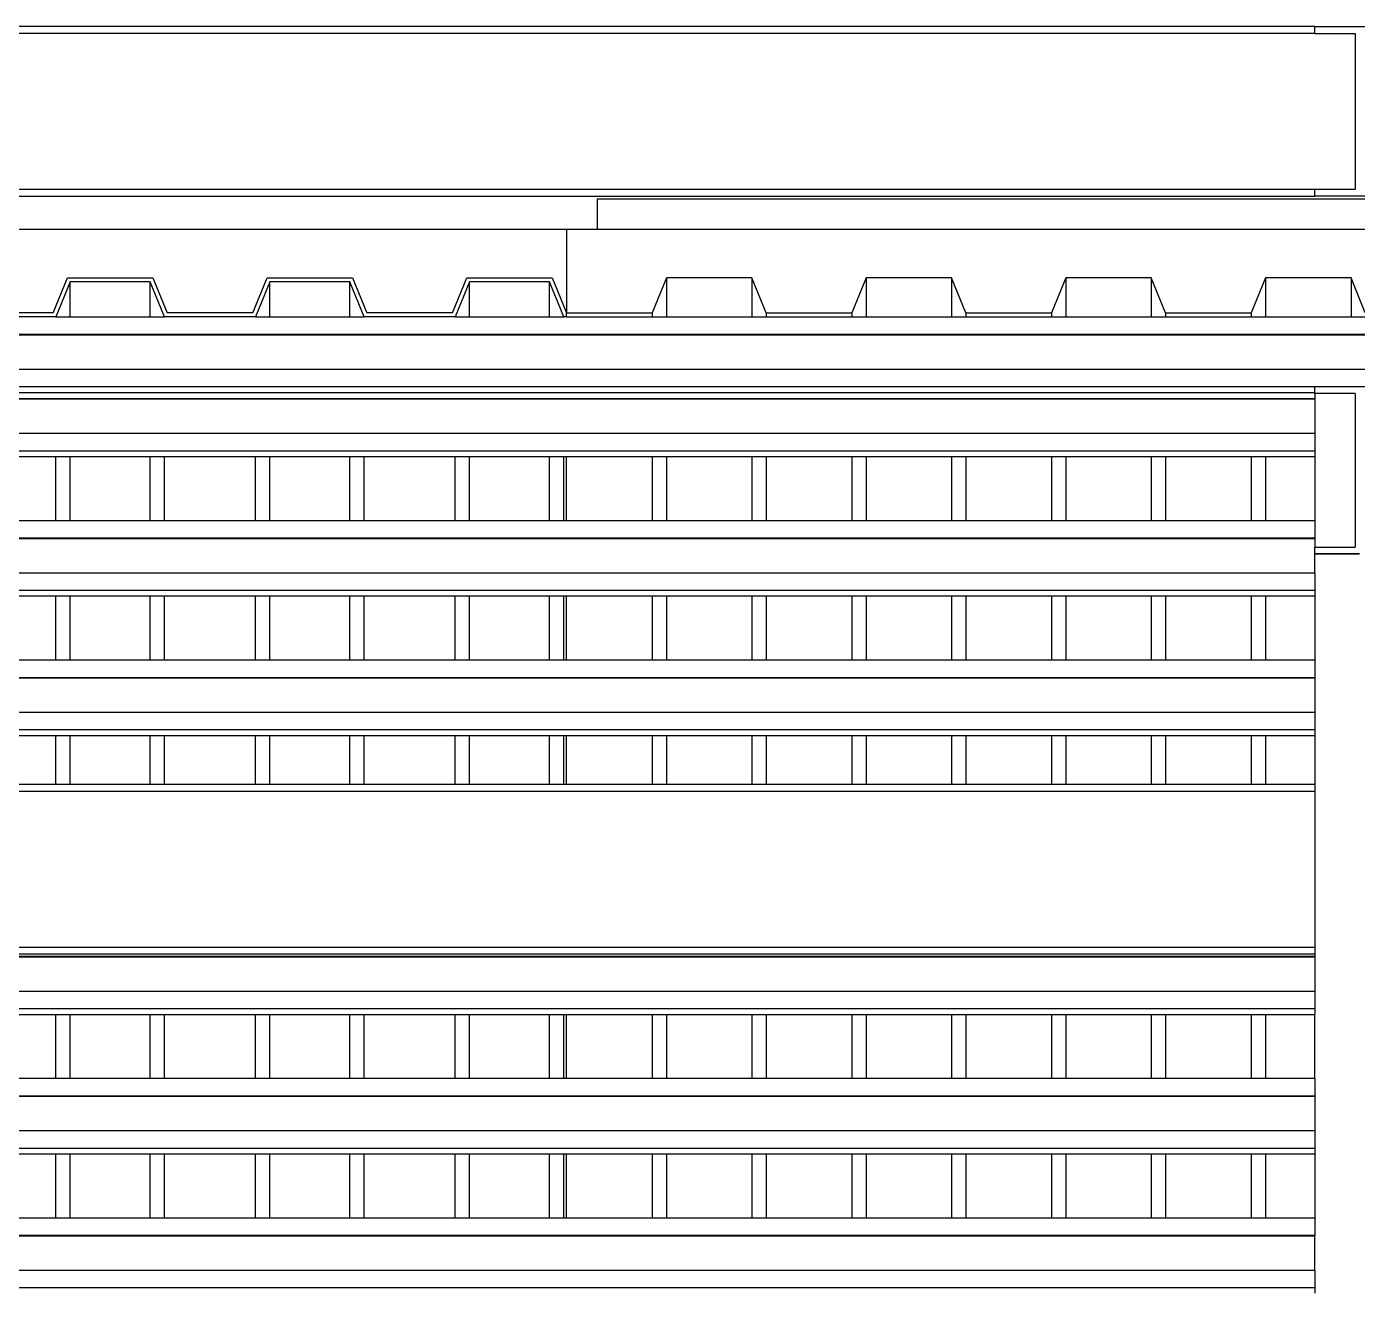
# Model space of a CAD drawing. Extents: x -92 to 92, y -11 to 21.
# Drawn here: x -60.341 to -58.459, y 16.211 to 17.998 of the extents above; entities that cross this region are included whole.
import ezdxf

# ---------------------------------------------------------------- set-up
doc = ezdxf.new("R2010")
doc.units = 0
doc.layers.get('0').update_dxf_attribs({"linetype": 'CONTINUOUS'})

msp = doc.modelspace()

# ---------------------------------------------------------------- linework, layer by layer
for p, q in [((-58.5187, 17.9984), (-62.1487, 17.9984)), ((-58.5187, 17.9886), (-58.5187, 17.9984)), ((-58.5187, 17.9984), (-58.3987, 17.9984)), ((-58.5187, 17.9886), (-62.1487, 17.9886)), ((-58.5187, 17.9886), (-58.4618, 17.9886)), ((-58.4618, 17.9886), (-58.4618, 17.7682)), ((-58.5187, 17.7682), (-62.0587, 17.7682)), ((-62.0587, 17.7584), (-58.5187, 17.7584)), ((-58.3837, 17.7541), (-59.5337, 17.7541)), ((-59.5337, 17.7541), (-59.5337, 17.7119)), ((-58.5187, 17.7584), (-58.5187, 17.7682)), ((-58.4618, 17.7682), (-58.5187, 17.7682)), ((-58.3987, 17.7584), (-58.5187, 17.7584)), ((-61.5337, 17.7119), (-59.5772, 17.7119)), ((-59.5772, 17.7119), (-59.5772, 17.5935)), ((-59.5772, 17.7119), (-59.5337, 17.7119)), ((-59.5772, 17.7119), (-59.5772, 17.5935)), ((-59.5337, 17.7119), (-58.3837, 17.7119)), ((-60.3034, 17.5935), (-60.2833, 17.6428)), ((-60.2794, 17.6372), (-60.2995, 17.5879)), ((-60.2833, 17.6428), (-60.1622, 17.6428)), ((-60.2794, 17.5879), (-60.2794, 17.6372)), ((-60.1661, 17.6372), (-60.2794, 17.6372)), ((-60.1661, 17.5879), (-60.1661, 17.6372)), ((-60.146, 17.5879), (-60.1661, 17.6372)), ((-60.1622, 17.6428), (-60.1421, 17.5935)), ((-60.021, 17.5935), (-60.0008, 17.6428)), ((-59.9969, 17.6372), (-60.0171, 17.5879)), ((-60.0008, 17.6428), (-59.8798, 17.6428)), ((-59.9969, 17.5879), (-59.9969, 17.6372)), ((-59.8837, 17.6372), (-59.9969, 17.6372)), ((-59.8837, 17.5879), (-59.8837, 17.6372)), ((-59.8635, 17.5879), (-59.8837, 17.6372)), ((-59.8798, 17.6428), (-59.8596, 17.5935)), ((-59.7386, 17.5935), (-59.7184, 17.6428)), ((-59.7145, 17.6372), (-59.7347, 17.5879)), ((-59.7184, 17.6428), (-59.5974, 17.6428)), ((-59.7145, 17.5879), (-59.7145, 17.6372)), ((-59.6013, 17.6372), (-59.7145, 17.6372)), ((-59.6013, 17.5879), (-59.6013, 17.6372)), ((-59.5811, 17.5879), (-59.6013, 17.6372)), ((-59.5974, 17.6428), (-59.5772, 17.5935)), ((-59.436, 17.6428), (-59.4562, 17.5935)), ((-59.436, 17.6428), (-59.436, 17.5879)), ((-59.315, 17.6428), (-59.436, 17.6428)), ((-59.315, 17.6428), (-59.315, 17.5879)), ((-59.2948, 17.5935), (-59.315, 17.6428)), ((-59.1536, 17.6428), (-59.1738, 17.5935)), ((-59.1536, 17.6428), (-59.1536, 17.5879)), ((-59.0326, 17.6428), (-59.1536, 17.6428)), ((-59.0326, 17.6428), (-59.0326, 17.5879)), ((-59.0124, 17.5935), (-59.0326, 17.6428)), ((-58.8712, 17.6428), (-58.8914, 17.5935)), ((-58.8712, 17.6428), (-58.8712, 17.5879)), ((-58.7502, 17.6428), (-58.8712, 17.6428)), ((-58.7502, 17.6428), (-58.7502, 17.5879)), ((-58.73, 17.5935), (-58.7502, 17.6428)), ((-58.5888, 17.6428), (-58.6089, 17.5935)), ((-58.5888, 17.6428), (-58.5888, 17.5879)), ((-58.4677, 17.6428), (-58.5888, 17.6428)), ((-58.4677, 17.6428), (-58.4677, 17.5879)), ((-58.4476, 17.5935), (-58.4677, 17.6428)), ((-60.2995, 17.5879), (-60.4284, 17.5879)), ((-60.3034, 17.5935), (-60.4245, 17.5935)), ((-60.2995, 17.5879), (-60.2794, 17.5879)), ((-60.2794, 17.5879), (-60.1661, 17.5879)), ((-60.1661, 17.5879), (-60.146, 17.5879)), ((-60.0171, 17.5879), (-60.146, 17.5879)), ((-60.021, 17.5935), (-60.1421, 17.5935)), ((-60.0171, 17.5879), (-59.9969, 17.5879)), ((-59.9969, 17.5879), (-59.8837, 17.5879)), ((-59.8837, 17.5879), (-59.8635, 17.5879)), ((-59.7347, 17.5879), (-59.8635, 17.5879)), ((-59.7386, 17.5935), (-59.8596, 17.5935)), ((-59.7347, 17.5879), (-59.7145, 17.5879)), ((-59.7145, 17.5879), (-59.6013, 17.5879)), ((-59.6013, 17.5879), (-59.5811, 17.5879)), ((-59.5772, 17.5879), (-59.5811, 17.5879)), ((-59.5772, 17.5879), (-59.5772, 17.5935)), ((-59.5772, 17.5935), (-59.4562, 17.5935)), ((-59.5772, 17.5879), (-59.4562, 17.5879)), ((-59.4562, 17.5935), (-59.4562, 17.5879)), ((-59.4562, 17.5879), (-59.436, 17.5879)), ((-59.436, 17.5879), (-59.315, 17.5879)), ((-59.315, 17.5879), (-59.2948, 17.5879)), ((-59.2948, 17.5935), (-59.2948, 17.5879)), ((-59.2948, 17.5935), (-59.1738, 17.5935)), ((-59.2948, 17.5879), (-59.1738, 17.5879)), ((-59.1738, 17.5935), (-59.1738, 17.5879)), ((-59.1738, 17.5879), (-59.1536, 17.5879)), ((-59.1536, 17.5879), (-59.0326, 17.5879)), ((-59.0326, 17.5879), (-59.0124, 17.5879)), ((-59.0124, 17.5935), (-59.0124, 17.5879)), ((-59.0124, 17.5935), (-58.8914, 17.5935)), ((-59.0124, 17.5879), (-58.8914, 17.5879)), ((-58.8914, 17.5935), (-58.8914, 17.5879)), ((-58.8914, 17.5879), (-58.8712, 17.5879)), ((-58.8712, 17.5879), (-58.7502, 17.5879)), ((-58.7502, 17.5879), (-58.73, 17.5879)), ((-58.73, 17.5935), (-58.73, 17.5879)), ((-58.73, 17.5935), (-58.6089, 17.5935)), ((-58.73, 17.5879), (-58.6089, 17.5879)), ((-58.6089, 17.5935), (-58.6089, 17.5879)), ((-58.6089, 17.5879), (-58.5888, 17.5879)), ((-58.5888, 17.5879), (-58.4677, 17.5879)), ((-58.4677, 17.5879), (-58.4476, 17.5879)), ((-64.9532, 17.5632), (-47.2687, 17.5632)), ((-64.9532, 17.5624), (-47.2687, 17.5624)), ((-64.9532, 17.5139), (-47.2687, 17.5139)), ((-62.1487, 17.4892), (-58.5187, 17.4892)), ((-58.5187, 17.4892), (-58.3987, 17.4892)), ((-58.5187, 17.481), (-58.5187, 17.4892)), ((-62.1487, 17.481), (-58.5187, 17.481)), ((-62.1487, 17.4725), (-58.5187, 17.4725)), ((-62.1487, 17.4717), (-58.5187, 17.4717)), ((-58.5187, 17.4796), (-58.5187, 17.481)), ((-58.4618, 17.4796), (-58.5187, 17.4796)), ((-58.5187, 17.4796), (-58.5187, 17.4725)), ((-58.5187, 17.4725), (-58.5187, 17.4717)), ((-58.5187, 17.4717), (-58.5187, 17.4232)), ((-58.4618, 17.4796), (-58.4618, 17.2622)), ((-62.1487, 17.4232), (-58.5187, 17.4232)), ((-58.5187, 17.4232), (-58.5187, 17.3985)), ((-62.1487, 17.3985), (-58.5187, 17.3985)), ((-58.5187, 17.3985), (-58.5187, 17.3903)), ((-60.4284, 17.3903), (-60.2995, 17.3903)), ((-60.2995, 17.2999), (-60.2995, 17.3903)), ((-60.2995, 17.3903), (-60.2794, 17.3903)), ((-60.2794, 17.2999), (-60.2794, 17.3903)), ((-60.2794, 17.3903), (-60.1661, 17.3903)), ((-60.1661, 17.2999), (-60.1661, 17.3903)), ((-60.1661, 17.3903), (-60.146, 17.3903)), ((-60.146, 17.2999), (-60.146, 17.3903)), ((-60.146, 17.3903), (-60.0171, 17.3903)), ((-60.0171, 17.2999), (-60.0171, 17.3903)), ((-60.0171, 17.3903), (-59.9969, 17.3903)), ((-59.9969, 17.2999), (-59.9969, 17.3903)), ((-59.9969, 17.3903), (-59.8837, 17.3903)), ((-59.8837, 17.2999), (-59.8837, 17.3903)), ((-59.8837, 17.3903), (-59.8635, 17.3903)), ((-59.8635, 17.2999), (-59.8635, 17.3903)), ((-59.8635, 17.3903), (-59.7347, 17.3903)), ((-59.7347, 17.2999), (-59.7347, 17.3903)), ((-59.7347, 17.3903), (-59.7145, 17.3903)), ((-59.7145, 17.2999), (-59.7145, 17.3903)), ((-59.7145, 17.3903), (-59.6013, 17.3903)), ((-59.6013, 17.2999), (-59.6013, 17.3903)), ((-59.6013, 17.3903), (-59.5811, 17.3903)), ((-59.5811, 17.2999), (-59.5811, 17.3903)), ((-59.5811, 17.3903), (-59.5772, 17.3903)), ((-59.5772, 17.2999), (-59.5772, 17.3903)), ((-59.5772, 17.3903), (-59.4562, 17.3903)), ((-59.4562, 17.3903), (-59.4562, 17.2999)), ((-59.4562, 17.3903), (-59.436, 17.3903)), ((-59.436, 17.3903), (-59.436, 17.2999)), ((-59.436, 17.3903), (-59.315, 17.3903)), ((-59.315, 17.3903), (-59.315, 17.2999)), ((-59.315, 17.3903), (-59.2948, 17.3903)), ((-59.2948, 17.3903), (-59.2948, 17.2999)), ((-59.2948, 17.3903), (-59.1738, 17.3903)), ((-59.1738, 17.3903), (-59.1738, 17.2999)), ((-59.1738, 17.3903), (-59.1536, 17.3903)), ((-59.1536, 17.3903), (-59.1536, 17.2999)), ((-59.1536, 17.3903), (-59.0326, 17.3903)), ((-59.0326, 17.3903), (-59.0326, 17.2999)), ((-59.0326, 17.3903), (-59.0124, 17.3903)), ((-59.0124, 17.3903), (-59.0124, 17.2999)), ((-59.0124, 17.3903), (-58.8914, 17.3903)), ((-58.8914, 17.3903), (-58.8914, 17.2999)), ((-58.8914, 17.3903), (-58.8712, 17.3903)), ((-58.8712, 17.3903), (-58.8712, 17.2999)), ((-58.8712, 17.3903), (-58.7502, 17.3903)), ((-58.7502, 17.3903), (-58.7502, 17.2999)), ((-58.7502, 17.3903), (-58.73, 17.3903)), ((-58.73, 17.3903), (-58.73, 17.2999)), ((-58.73, 17.3903), (-58.6089, 17.3903)), ((-58.6089, 17.3903), (-58.6089, 17.2999)), ((-58.6089, 17.3903), (-58.5888, 17.3903)), ((-58.5888, 17.3903), (-58.5888, 17.2999)), ((-58.5888, 17.3903), (-58.5187, 17.3903)), ((-58.5187, 17.3903), (-58.5187, 17.2999)), ((-60.4284, 17.2999), (-60.2995, 17.2999)), ((-60.2995, 17.2999), (-60.2794, 17.2999)), ((-60.2794, 17.2999), (-60.1661, 17.2999)), ((-60.1661, 17.2999), (-60.146, 17.2999)), ((-60.146, 17.2999), (-60.0171, 17.2999)), ((-60.0171, 17.2999), (-59.9969, 17.2999)), ((-59.9969, 17.2999), (-59.8837, 17.2999)), ((-59.8837, 17.2999), (-59.8635, 17.2999)), ((-59.8635, 17.2999), (-59.7347, 17.2999)), ((-59.7347, 17.2999), (-59.7145, 17.2999)), ((-59.7145, 17.2999), (-59.6013, 17.2999)), ((-59.6013, 17.2999), (-59.5811, 17.2999)), ((-59.5811, 17.2999), (-59.5772, 17.2999)), ((-59.5772, 17.2999), (-59.4562, 17.2999)), ((-59.4562, 17.2999), (-59.436, 17.2999)), ((-59.436, 17.2999), (-59.315, 17.2999)), ((-59.315, 17.2999), (-59.2948, 17.2999)), ((-59.2948, 17.2999), (-59.1738, 17.2999)), ((-59.1738, 17.2999), (-59.1536, 17.2999)), ((-59.1536, 17.2999), (-59.0326, 17.2999)), ((-59.0326, 17.2999), (-59.0124, 17.2999)), ((-59.0124, 17.2999), (-58.8914, 17.2999)), ((-58.8914, 17.2999), (-58.8712, 17.2999)), ((-58.8712, 17.2999), (-58.7502, 17.2999)), ((-58.7502, 17.2999), (-58.73, 17.2999)), ((-58.73, 17.2999), (-58.6089, 17.2999)), ((-58.6089, 17.2999), (-58.5888, 17.2999)), ((-58.5888, 17.2999), (-58.5187, 17.2999)), ((-58.5187, 17.2999), (-58.5187, 17.2752)), ((-62.1487, 17.2752), (-58.5187, 17.2752)), ((-62.1487, 17.2744), (-58.5187, 17.2744)), ((-58.5187, 17.2752), (-58.5187, 17.2744)), ((-58.5187, 17.2744), (-58.5187, 17.2622)), ((-58.5187, 17.2525), (-58.5187, 17.2622)), ((-58.5187, 17.2622), (-58.4618, 17.2622)), ((-58.4618, 17.2525), (-58.5187, 17.2525)), ((-58.5187, 17.2525), (-58.5187, 17.2522)), ((-58.4618, 17.2522), (-58.5187, 17.2522)), ((-58.5187, 17.2259), (-58.5187, 17.2522)), ((-58.4618, 17.2525), (-58.4618, 17.2522)), ((-58.4556, 17.2525), (-58.4618, 17.2525)), ((-58.4556, 17.2522), (-58.4618, 17.2522)), ((-62.1487, 17.2259), (-58.5187, 17.2259)), ((-58.5187, 17.2259), (-58.5187, 17.2012)), ((-62.1487, 17.2012), (-58.5187, 17.2012)), ((-60.4284, 17.193), (-60.2995, 17.193)), ((-60.2995, 17.1026), (-60.2995, 17.193)), ((-60.2995, 17.193), (-60.2794, 17.193)), ((-60.2794, 17.1026), (-60.2794, 17.193)), ((-60.2794, 17.193), (-60.1661, 17.193)), ((-60.1661, 17.1026), (-60.1661, 17.193)), ((-60.1661, 17.193), (-60.146, 17.193)), ((-60.146, 17.1026), (-60.146, 17.193)), ((-60.146, 17.193), (-60.0171, 17.193)), ((-60.0171, 17.1026), (-60.0171, 17.193)), ((-60.0171, 17.193), (-59.9969, 17.193)), ((-59.9969, 17.1026), (-59.9969, 17.193)), ((-59.9969, 17.193), (-59.8837, 17.193)), ((-59.8837, 17.1026), (-59.8837, 17.193)), ((-59.8837, 17.193), (-59.8635, 17.193)), ((-59.8635, 17.1026), (-59.8635, 17.193)), ((-59.8635, 17.193), (-59.7347, 17.193)), ((-59.7347, 17.1026), (-59.7347, 17.193)), ((-59.7347, 17.193), (-59.7145, 17.193)), ((-59.7145, 17.1026), (-59.7145, 17.193)), ((-59.7145, 17.193), (-59.6013, 17.193)), ((-59.6013, 17.1026), (-59.6013, 17.193)), ((-59.6013, 17.193), (-59.5811, 17.193)), ((-59.5811, 17.1026), (-59.5811, 17.193)), ((-59.5811, 17.193), (-59.5772, 17.193)), ((-59.5772, 17.1026), (-59.5772, 17.193)), ((-59.5772, 17.193), (-59.4562, 17.193)), ((-59.4562, 17.193), (-59.4562, 17.1026)), ((-59.4562, 17.193), (-59.436, 17.193)), ((-59.436, 17.193), (-59.436, 17.1026)), ((-59.436, 17.193), (-59.315, 17.193)), ((-59.315, 17.193), (-59.315, 17.1026)), ((-59.315, 17.193), (-59.2948, 17.193)), ((-59.2948, 17.193), (-59.2948, 17.1026)), ((-59.2948, 17.193), (-59.1738, 17.193)), ((-59.1738, 17.193), (-59.1738, 17.1026)), ((-59.1738, 17.193), (-59.1536, 17.193)), ((-59.1536, 17.193), (-59.1536, 17.1026)), ((-59.1536, 17.193), (-59.0326, 17.193)), ((-59.0326, 17.193), (-59.0326, 17.1026)), ((-59.0326, 17.193), (-59.0124, 17.193)), ((-59.0124, 17.193), (-59.0124, 17.1026)), ((-59.0124, 17.193), (-58.8914, 17.193)), ((-58.8914, 17.193), (-58.8914, 17.1026)), ((-58.8914, 17.193), (-58.8712, 17.193)), ((-58.8712, 17.193), (-58.8712, 17.1026)), ((-58.8712, 17.193), (-58.7502, 17.193)), ((-58.7502, 17.193), (-58.7502, 17.1026)), ((-58.7502, 17.193), (-58.73, 17.193)), ((-58.73, 17.193), (-58.73, 17.1026)), ((-58.73, 17.193), (-58.6089, 17.193)), ((-58.6089, 17.193), (-58.6089, 17.1026)), ((-58.6089, 17.193), (-58.5888, 17.193)), ((-58.5888, 17.193), (-58.5888, 17.1026)), ((-58.5888, 17.193), (-58.5187, 17.193)), ((-58.5187, 17.2012), (-58.5187, 17.193)), ((-58.5187, 17.193), (-58.5187, 17.1026)), ((-60.4284, 17.1026), (-60.2995, 17.1026)), ((-60.2995, 17.1026), (-60.2794, 17.1026)), ((-60.2794, 17.1026), (-60.1661, 17.1026)), ((-60.1661, 17.1026), (-60.146, 17.1026)), ((-60.146, 17.1026), (-60.0171, 17.1026)), ((-60.0171, 17.1026), (-59.9969, 17.1026)), ((-59.9969, 17.1026), (-59.8837, 17.1026)), ((-59.8837, 17.1026), (-59.8635, 17.1026)), ((-59.8635, 17.1026), (-59.7347, 17.1026)), ((-59.7347, 17.1026), (-59.7145, 17.1026)), ((-59.7145, 17.1026), (-59.6013, 17.1026)), ((-59.6013, 17.1026), (-59.5811, 17.1026)), ((-59.5811, 17.1026), (-59.5772, 17.1026)), ((-59.5772, 17.1026), (-59.4562, 17.1026)), ((-59.4562, 17.1026), (-59.436, 17.1026)), ((-59.436, 17.1026), (-59.315, 17.1026)), ((-59.315, 17.1026), (-59.2948, 17.1026)), ((-59.2948, 17.1026), (-59.1738, 17.1026)), ((-59.1738, 17.1026), (-59.1536, 17.1026)), ((-59.1536, 17.1026), (-59.0326, 17.1026)), ((-59.0326, 17.1026), (-59.0124, 17.1026)), ((-59.0124, 17.1026), (-58.8914, 17.1026)), ((-58.8914, 17.1026), (-58.8712, 17.1026)), ((-58.8712, 17.1026), (-58.7502, 17.1026)), ((-58.7502, 17.1026), (-58.73, 17.1026)), ((-58.73, 17.1026), (-58.6089, 17.1026)), ((-58.6089, 17.1026), (-58.5888, 17.1026)), ((-58.5888, 17.1026), (-58.5187, 17.1026)), ((-58.5187, 17.1026), (-58.5187, 17.0779)), ((-62.1487, 17.0779), (-58.5187, 17.0779)), ((-62.1487, 17.0771), (-58.5187, 17.0771)), ((-58.5187, 17.0779), (-58.5187, 17.0771)), ((-58.5187, 17.0771), (-58.5187, 17.0286)), ((-62.1487, 17.0286), (-58.5187, 17.0286)), ((-58.5187, 17.0286), (-58.5187, 17.0039)), ((-62.1487, 17.0039), (-58.5187, 17.0039)), ((-58.5187, 17.0039), (-58.5187, 16.9957)), ((-60.4284, 16.9957), (-60.2995, 16.9957)), ((-60.2995, 16.9261), (-60.2995, 16.9957)), ((-60.2995, 16.9957), (-60.2794, 16.9957)), ((-60.2794, 16.9261), (-60.2794, 16.9957)), ((-60.2794, 16.9957), (-60.1661, 16.9957)), ((-60.1661, 16.9261), (-60.1661, 16.9957)), ((-60.1661, 16.9957), (-60.146, 16.9957)), ((-60.146, 16.9261), (-60.146, 16.9957)), ((-60.146, 16.9957), (-60.0171, 16.9957)), ((-60.0171, 16.9261), (-60.0171, 16.9957)), ((-60.0171, 16.9957), (-59.9969, 16.9957)), ((-59.9969, 16.9261), (-59.9969, 16.9957)), ((-59.9969, 16.9957), (-59.8837, 16.9957)), ((-59.8837, 16.9261), (-59.8837, 16.9957)), ((-59.8837, 16.9957), (-59.8635, 16.9957)), ((-59.8635, 16.9261), (-59.8635, 16.9957)), ((-59.8635, 16.9957), (-59.7347, 16.9957)), ((-59.7347, 16.9261), (-59.7347, 16.9957)), ((-59.7347, 16.9957), (-59.7145, 16.9957)), ((-59.7145, 16.9261), (-59.7145, 16.9957)), ((-59.7145, 16.9957), (-59.6013, 16.9957)), ((-59.6013, 16.9261), (-59.6013, 16.9957)), ((-59.6013, 16.9957), (-59.5811, 16.9957)), ((-59.5811, 16.9261), (-59.5811, 16.9957)), ((-59.5811, 16.9957), (-59.5772, 16.9957)), ((-59.5772, 16.9261), (-59.5772, 16.9957)), ((-59.5772, 16.9957), (-59.4562, 16.9957)), ((-59.4562, 16.9957), (-59.4562, 16.9261)), ((-59.4562, 16.9957), (-59.436, 16.9957)), ((-59.436, 16.9957), (-59.436, 16.9261)), ((-59.436, 16.9957), (-59.315, 16.9957)), ((-59.315, 16.9957), (-59.315, 16.9261)), ((-59.315, 16.9957), (-59.2948, 16.9957)), ((-59.2948, 16.9957), (-59.2948, 16.9261)), ((-59.2948, 16.9957), (-59.1738, 16.9957)), ((-59.1738, 16.9957), (-59.1738, 16.9261)), ((-59.1738, 16.9957), (-59.1536, 16.9957)), ((-59.1536, 16.9957), (-59.1536, 16.9261)), ((-59.1536, 16.9957), (-59.0326, 16.9957)), ((-59.0326, 16.9957), (-59.0326, 16.9261)), ((-59.0326, 16.9957), (-59.0124, 16.9957)), ((-59.0124, 16.9957), (-59.0124, 16.9261)), ((-59.0124, 16.9957), (-58.8914, 16.9957)), ((-58.8914, 16.9957), (-58.8914, 16.9261)), ((-58.8914, 16.9957), (-58.8712, 16.9957)), ((-58.8712, 16.9957), (-58.8712, 16.9261)), ((-58.8712, 16.9957), (-58.7502, 16.9957)), ((-58.7502, 16.9957), (-58.7502, 16.9261)), ((-58.7502, 16.9957), (-58.73, 16.9957)), ((-58.73, 16.9957), (-58.73, 16.9261)), ((-58.73, 16.9957), (-58.6089, 16.9957)), ((-58.6089, 16.9957), (-58.6089, 16.9261)), ((-58.6089, 16.9957), (-58.5888, 16.9957)), ((-58.5888, 16.9957), (-58.5888, 16.9261)), ((-58.5888, 16.9957), (-58.5187, 16.9957)), ((-58.5187, 16.9957), (-58.5187, 16.9261)), ((-60.2995, 16.9261), (-60.4284, 16.9261)), ((-60.2794, 16.9261), (-60.2995, 16.9261)), ((-60.1661, 16.9261), (-60.2794, 16.9261)), ((-60.146, 16.9261), (-60.1661, 16.9261)), ((-60.0171, 16.9261), (-60.146, 16.9261)), ((-59.9969, 16.9261), (-60.0171, 16.9261)), ((-59.8837, 16.9261), (-59.9969, 16.9261)), ((-59.8635, 16.9261), (-59.8837, 16.9261)), ((-59.7347, 16.9261), (-59.8635, 16.9261)), ((-59.7145, 16.9261), (-59.7347, 16.9261)), ((-59.6013, 16.9261), (-59.7145, 16.9261)), ((-59.5811, 16.9261), (-59.6013, 16.9261)), ((-59.5772, 16.9261), (-59.5811, 16.9261)), ((-59.4562, 16.9261), (-59.5772, 16.9261)), ((-59.436, 16.9261), (-59.4562, 16.9261)), ((-59.315, 16.9261), (-59.436, 16.9261)), ((-59.2948, 16.9261), (-59.315, 16.9261)), ((-59.1738, 16.9261), (-59.2948, 16.9261)), ((-59.1536, 16.9261), (-59.1738, 16.9261)), ((-59.0326, 16.9261), (-59.1536, 16.9261)), ((-59.0124, 16.9261), (-59.0326, 16.9261)), ((-58.8914, 16.9261), (-59.0124, 16.9261)), ((-58.8712, 16.9261), (-58.8914, 16.9261)), ((-58.7502, 16.9261), (-58.8712, 16.9261)), ((-58.73, 16.9261), (-58.7502, 16.9261)), ((-58.6089, 16.9261), (-58.73, 16.9261)), ((-58.5888, 16.9261), (-58.6089, 16.9261)), ((-58.5187, 16.9261), (-58.5888, 16.9261)), ((-58.5187, 16.9261), (-58.5187, 16.9163)), ((-58.5187, 16.9163), (-62.0587, 16.9163)), ((-58.5187, 16.9163), (-58.5187, 16.6959)), ((-58.5187, 16.6959), (-62.0587, 16.6959)), ((-58.5187, 16.6959), (-58.5187, 16.6861)), ((-58.5187, 16.6861), (-62.0587, 16.6861)), ((-62.0587, 16.6834), (-58.5187, 16.6834)), ((-62.0587, 16.6825), (-58.5187, 16.6825)), ((-58.5187, 16.6861), (-58.5187, 16.6834)), ((-58.5187, 16.6834), (-58.5187, 16.6825)), ((-58.5187, 16.6825), (-58.5187, 16.6341)), ((-62.0587, 16.6341), (-58.5187, 16.6341)), ((-58.5187, 16.6341), (-58.5187, 16.6094)), ((-62.0587, 16.6094), (-58.5187, 16.6094)), ((-58.5187, 16.6094), (-58.5187, 16.6012)), ((-60.4284, 16.6012), (-60.2995, 16.6012)), ((-60.2995, 16.5108), (-60.2995, 16.6012)), ((-60.2995, 16.6012), (-60.2794, 16.6012)), ((-60.2794, 16.5108), (-60.2794, 16.6012)), ((-60.2794, 16.6012), (-60.1661, 16.6012)), ((-60.1661, 16.5108), (-60.1661, 16.6012)), ((-60.1661, 16.6012), (-60.146, 16.6012)), ((-60.146, 16.5108), (-60.146, 16.6012)), ((-60.146, 16.6012), (-60.0171, 16.6012)), ((-60.0171, 16.5108), (-60.0171, 16.6012)), ((-60.0171, 16.6012), (-59.9969, 16.6012)), ((-59.9969, 16.5108), (-59.9969, 16.6012)), ((-59.9969, 16.6012), (-59.8837, 16.6012)), ((-59.8837, 16.5108), (-59.8837, 16.6012)), ((-59.8837, 16.6012), (-59.8635, 16.6012)), ((-59.8635, 16.5108), (-59.8635, 16.6012)), ((-59.8635, 16.6012), (-59.7347, 16.6012)), ((-59.7347, 16.5108), (-59.7347, 16.6012)), ((-59.7347, 16.6012), (-59.7145, 16.6012)), ((-59.7145, 16.5108), (-59.7145, 16.6012)), ((-59.7145, 16.6012), (-59.6013, 16.6012)), ((-59.6013, 16.5108), (-59.6013, 16.6012)), ((-59.6013, 16.6012), (-59.5811, 16.6012)), ((-59.5811, 16.5108), (-59.5811, 16.6012)), ((-59.5811, 16.6012), (-59.5772, 16.6012)), ((-59.5772, 16.5108), (-59.5772, 16.6012)), ((-59.5772, 16.6012), (-59.4562, 16.6012)), ((-59.4562, 16.6012), (-59.4562, 16.5108)), ((-59.4562, 16.6012), (-59.436, 16.6012)), ((-59.436, 16.6012), (-59.436, 16.5108)), ((-59.436, 16.6012), (-59.315, 16.6012)), ((-59.315, 16.6012), (-59.315, 16.5108)), ((-59.315, 16.6012), (-59.2948, 16.6012)), ((-59.2948, 16.6012), (-59.2948, 16.5108)), ((-59.2948, 16.6012), (-59.1738, 16.6012)), ((-59.1738, 16.6012), (-59.1738, 16.5108)), ((-59.1738, 16.6012), (-59.1536, 16.6012)), ((-59.1536, 16.6012), (-59.1536, 16.5108)), ((-59.1536, 16.6012), (-59.0326, 16.6012)), ((-59.0326, 16.6012), (-59.0326, 16.5108)), ((-59.0326, 16.6012), (-59.0124, 16.6012)), ((-59.0124, 16.6012), (-59.0124, 16.5108)), ((-59.0124, 16.6012), (-58.8914, 16.6012)), ((-58.8914, 16.6012), (-58.8914, 16.5108)), ((-58.8914, 16.6012), (-58.8712, 16.6012)), ((-58.8712, 16.6012), (-58.8712, 16.5108)), ((-58.8712, 16.6012), (-58.7502, 16.6012)), ((-58.7502, 16.6012), (-58.7502, 16.5108)), ((-58.7502, 16.6012), (-58.73, 16.6012)), ((-58.73, 16.6012), (-58.73, 16.5108)), ((-58.73, 16.6012), (-58.6089, 16.6012)), ((-58.6089, 16.6012), (-58.6089, 16.5108)), ((-58.6089, 16.6012), (-58.5888, 16.6012)), ((-58.5888, 16.6012), (-58.5888, 16.5108)), ((-58.5888, 16.6012), (-58.5187, 16.6012)), ((-58.5187, 16.5108), (-58.5187, 16.6012)), ((-60.4284, 16.5108), (-60.2995, 16.5108)), ((-60.2995, 16.5108), (-60.2794, 16.5108)), ((-60.2794, 16.5108), (-60.1661, 16.5108)), ((-60.1661, 16.5108), (-60.146, 16.5108)), ((-60.146, 16.5108), (-60.0171, 16.5108)), ((-60.0171, 16.5108), (-59.9969, 16.5108)), ((-59.9969, 16.5108), (-59.8837, 16.5108)), ((-59.8837, 16.5108), (-59.8635, 16.5108)), ((-59.8635, 16.5108), (-59.7347, 16.5108)), ((-59.7347, 16.5108), (-59.7145, 16.5108)), ((-59.7145, 16.5108), (-59.6013, 16.5108)), ((-59.6013, 16.5108), (-59.5811, 16.5108)), ((-59.5811, 16.5108), (-59.5772, 16.5108)), ((-59.5772, 16.5108), (-59.4562, 16.5108)), ((-59.4562, 16.5108), (-59.436, 16.5108)), ((-59.436, 16.5108), (-59.315, 16.5108)), ((-59.315, 16.5108), (-59.2948, 16.5108)), ((-59.2948, 16.5108), (-59.1738, 16.5108)), ((-59.1738, 16.5108), (-59.1536, 16.5108)), ((-59.1536, 16.5108), (-59.0326, 16.5108)), ((-59.0326, 16.5108), (-59.0124, 16.5108)), ((-59.0124, 16.5108), (-58.8914, 16.5108)), ((-58.8914, 16.5108), (-58.8712, 16.5108)), ((-58.8712, 16.5108), (-58.7502, 16.5108)), ((-58.7502, 16.5108), (-58.73, 16.5108)), ((-58.73, 16.5108), (-58.6089, 16.5108)), ((-58.6089, 16.5108), (-58.5888, 16.5108)), ((-58.5888, 16.5108), (-58.5187, 16.5108)), ((-58.5187, 16.5108), (-58.5187, 16.4861)), ((-62.0587, 16.4861), (-58.5187, 16.4861)), ((-62.0587, 16.4853), (-58.5187, 16.4853)), ((-58.5187, 16.4861), (-58.5187, 16.4853)), ((-58.5187, 16.4853), (-58.5187, 16.4368)), ((-62.0587, 16.4368), (-58.5187, 16.4368)), ((-58.5187, 16.4368), (-58.5187, 16.4121)), ((-62.0587, 16.4121), (-58.5187, 16.4121)), ((-60.4284, 16.4039), (-60.2995, 16.4039)), ((-60.2995, 16.3135), (-60.2995, 16.4039)), ((-60.2995, 16.4039), (-60.2794, 16.4039)), ((-60.2794, 16.3135), (-60.2794, 16.4039)), ((-60.2794, 16.4039), (-60.1661, 16.4039)), ((-60.1661, 16.3135), (-60.1661, 16.4039)), ((-60.1661, 16.4039), (-60.146, 16.4039)), ((-60.146, 16.3135), (-60.146, 16.4039)), ((-60.146, 16.4039), (-60.0171, 16.4039)), ((-60.0171, 16.3135), (-60.0171, 16.4039)), ((-60.0171, 16.4039), (-59.9969, 16.4039)), ((-59.9969, 16.3135), (-59.9969, 16.4039)), ((-59.9969, 16.4039), (-59.8837, 16.4039)), ((-59.8837, 16.3135), (-59.8837, 16.4039)), ((-59.8837, 16.4039), (-59.8635, 16.4039)), ((-59.8635, 16.3135), (-59.8635, 16.4039)), ((-59.8635, 16.4039), (-59.7347, 16.4039)), ((-59.7347, 16.3135), (-59.7347, 16.4039)), ((-59.7347, 16.4039), (-59.7145, 16.4039)), ((-59.7145, 16.3135), (-59.7145, 16.4039)), ((-59.7145, 16.4039), (-59.6013, 16.4039)), ((-59.6013, 16.3135), (-59.6013, 16.4039)), ((-59.6013, 16.4039), (-59.5811, 16.4039)), ((-59.5811, 16.3135), (-59.5811, 16.4039)), ((-59.5811, 16.4039), (-59.5772, 16.4039)), ((-59.5772, 16.3135), (-59.5772, 16.4039)), ((-59.5772, 16.4039), (-59.4562, 16.4039)), ((-59.4562, 16.4039), (-59.4562, 16.3135)), ((-59.4562, 16.4039), (-59.436, 16.4039)), ((-59.436, 16.4039), (-59.436, 16.3135)), ((-59.436, 16.4039), (-59.315, 16.4039)), ((-59.315, 16.4039), (-59.315, 16.3135)), ((-59.315, 16.4039), (-59.2948, 16.4039)), ((-59.2948, 16.4039), (-59.2948, 16.3135)), ((-59.2948, 16.4039), (-59.1738, 16.4039)), ((-59.1738, 16.4039), (-59.1738, 16.3135)), ((-59.1738, 16.4039), (-59.1536, 16.4039)), ((-59.1536, 16.4039), (-59.1536, 16.3135)), ((-59.1536, 16.4039), (-59.0326, 16.4039)), ((-59.0326, 16.4039), (-59.0326, 16.3135)), ((-59.0326, 16.4039), (-59.0124, 16.4039)), ((-59.0124, 16.4039), (-59.0124, 16.3135)), ((-59.0124, 16.4039), (-58.8914, 16.4039)), ((-58.8914, 16.4039), (-58.8914, 16.3135)), ((-58.8914, 16.4039), (-58.8712, 16.4039)), ((-58.8712, 16.4039), (-58.8712, 16.3135)), ((-58.8712, 16.4039), (-58.7502, 16.4039)), ((-58.7502, 16.4039), (-58.7502, 16.3135)), ((-58.7502, 16.4039), (-58.73, 16.4039)), ((-58.73, 16.4039), (-58.73, 16.3135)), ((-58.73, 16.4039), (-58.6089, 16.4039)), ((-58.6089, 16.4039), (-58.6089, 16.3135)), ((-58.6089, 16.4039), (-58.5888, 16.4039)), ((-58.5888, 16.4039), (-58.5888, 16.3135)), ((-58.5888, 16.4039), (-58.5187, 16.4039)), ((-58.5187, 16.4121), (-58.5187, 16.4039)), ((-58.5187, 16.4039), (-58.5187, 16.3135)), ((-60.4284, 16.3135), (-60.2995, 16.3135)), ((-60.2995, 16.3135), (-60.2794, 16.3135)), ((-60.2794, 16.3135), (-60.1661, 16.3135)), ((-60.1661, 16.3135), (-60.146, 16.3135)), ((-60.146, 16.3135), (-60.0171, 16.3135)), ((-60.0171, 16.3135), (-59.9969, 16.3135)), ((-59.9969, 16.3135), (-59.8837, 16.3135)), ((-59.8837, 16.3135), (-59.8635, 16.3135)), ((-59.8635, 16.3135), (-59.7347, 16.3135)), ((-59.7347, 16.3135), (-59.7145, 16.3135)), ((-59.7145, 16.3135), (-59.6013, 16.3135)), ((-59.6013, 16.3135), (-59.5811, 16.3135)), ((-59.5811, 16.3135), (-59.5772, 16.3135)), ((-59.5772, 16.3135), (-59.4562, 16.3135)), ((-59.4562, 16.3135), (-59.436, 16.3135)), ((-59.436, 16.3135), (-59.315, 16.3135)), ((-59.315, 16.3135), (-59.2948, 16.3135)), ((-59.2948, 16.3135), (-59.1738, 16.3135)), ((-59.1738, 16.3135), (-59.1536, 16.3135)), ((-59.1536, 16.3135), (-59.0326, 16.3135)), ((-59.0326, 16.3135), (-59.0124, 16.3135)), ((-59.0124, 16.3135), (-58.8914, 16.3135)), ((-58.8914, 16.3135), (-58.8712, 16.3135)), ((-58.8712, 16.3135), (-58.7502, 16.3135)), ((-58.7502, 16.3135), (-58.73, 16.3135)), ((-58.73, 16.3135), (-58.6089, 16.3135)), ((-58.6089, 16.3135), (-58.5888, 16.3135)), ((-58.5888, 16.3135), (-58.5187, 16.3135)), ((-58.5187, 16.3135), (-58.5187, 16.2888)), ((-62.0587, 16.2888), (-58.5187, 16.2888)), ((-62.0587, 16.288), (-58.5187, 16.288)), ((-58.5187, 16.2888), (-58.5187, 16.288)), ((-58.5187, 16.2395), (-58.5187, 16.288)), ((-62.0587, 16.2395), (-58.5187, 16.2395)), ((-58.5187, 16.2395), (-58.5187, 16.2148)), ((-62.0587, 16.2148), (-58.5187, 16.2148)), ((-58.5187, 16.2148), (-58.5187, 16.2066))]:
    msp.add_line(p, q)

doc.saveas('drawing.dxf')
